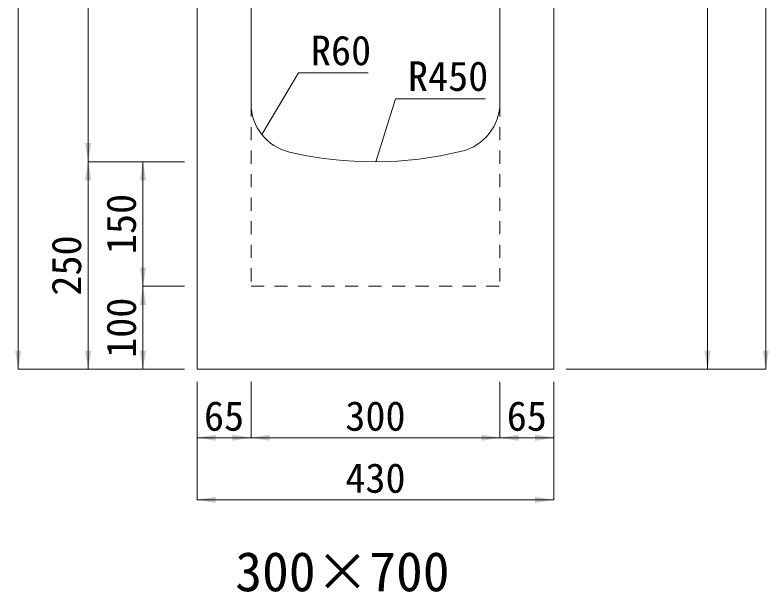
# Model space of a CAD drawing. Units: millimetres at full size. Extents: x -3301 to 90699, y 107523 to 139162.
# Drawn here: x 6152 to 7061, y 116686 to 117381 of the extents above; entities that cross this region are included whole.
import ezdxf
from ezdxf.enums import TextEntityAlignment as Align

# ---------------------------------------------------------------- set-up
doc = ezdxf.new("R2010")
doc.units = ezdxf.units.MM
doc.header["$LTSCALE"] = 21
doc.linetypes.add('USER1', pattern=[1.35, 0.75, -0.6])
for name, color, linetype, lineweight in [('0_2', 7, 'USER1', 9), ('寸法線', 7, 'Continuous', 9), ('引出線', 4, 'Continuous', 9), ('本体', 2, 'Continuous', 9), ('補助線', 8, 'Continuous', 13)]:
    doc.layers.add(name, color=color, linetype=linetype, lineweight=lineweight)
doc.styles.add('ＭＳ ゴシック', font='')
doc.styles.get('ＭＳ ゴシック').set_extended_font_data('MS Gothic')

# ---------------------------------------------------------------- blocks, each defined once
blk = doc.blocks.new('filled_arrow')
at = {"color": 0, "linetype": 'Continuous', "lineweight": -2}
blk.add_solid([(7.5, 1.25), (0, 0), (7.5, -1.25)], dxfattribs=at)

msp = doc.modelspace()

# ---------------------------------------------------------------- linework, layer by layer
at = {"layer": '寸法線'}
for p, q in [((7056.82, 118045.89), (7056.82, 116953.89)), ((6155.55, 116953.89), (6155.55, 117983.89)), ((6239.91, 117903.89), (6239.91, 117203.89)), ((6986.67, 117903.89), (6986.67, 116953.89)), ((6356.21, 117203.89), (6239.91, 117203.89)), ((6239.91, 117203.89), (6239.91, 116953.89)), ((6356.21, 117203.89), (6239.91, 117203.89)), ((6305.95, 117053.89), (6305.95, 117203.89)), ((6356.21, 117203.89), (6305.95, 117203.89)), ((6305.95, 116953.89), (6305.95, 117053.89)), ((6356.21, 117053.89), (6305.95, 117053.89)), ((6356.21, 117053.89), (6305.95, 117053.89)), ((6356.21, 116953.89), (6155.55, 116953.89)), ((6356.21, 116953.89), (6239.91, 116953.89)), ((6356.21, 116953.89), (6305.95, 116953.89)), ((6816.21, 116953.89), (6986.67, 116953.89)), ((6939.89, 116953.89), (7056.82, 116953.89)), ((6371.21, 116938.89), (6371.21, 116871.43)), ((6371.21, 116938.89), (6371.21, 116796.7)), ((6436.21, 116938.89), (6436.21, 116871.43)), ((6436.21, 116938.89), (6436.21, 116871.43)), ((6736.21, 116938.89), (6736.21, 116871.43)), ((6736.21, 116938.89), (6736.21, 116871.43)), ((6801.21, 116938.89), (6801.21, 116871.43)), ((6801.21, 116938.89), (6801.21, 116796.7)), ((6371.21, 116871.43), (6436.21, 116871.43)), ((6436.21, 116871.43), (6736.21, 116871.43)), ((6736.21, 116871.43), (6801.21, 116871.43)), ((6371.21, 116796.7), (6801.21, 116796.7))]:
    msp.add_line(p, q, dxfattribs=at)
at = {"layer": '引出線'}
for points in [[(6449.23, 117236.65), (6493.4, 117310.82), (6577.3, 117310.82)], [(6586.56, 117203.9), (6610.38, 117279.85), (6718.66, 117279.85)]]:
    msp.add_lwpolyline(points, dxfattribs=at)
at = {"layer": '本体', "lineweight": 20}
for p, q in [((6371.21, 117903.89), (6371.21, 116953.89)), ((6801.21, 116953.89), (6801.21, 117903.89)), ((6371.21, 116953.89), (6801.21, 116953.89))]:
    msp.add_line(p, q, dxfattribs=at)
at = {"layer": '本体', "lineweight": 13}
for p, q in [((6436.21, 117903.89), (6436.21, 117273.97)), ((6736.21, 117903.89), (6736.21, 117274.88))]:
    msp.add_line(p, q, dxfattribs=at)
at = {"layer": '本体', "linetype": 'USER1'}
for p, q in [((6436.21, 117273.97), (6436.21, 117053.89)), ((6736.21, 117273.97), (6736.21, 117053.89)), ((6436.21, 117053.89), (6736.21, 117053.89))]:
    msp.add_line(p, q, dxfattribs=at)
at = {"layer": '本体', "lineweight": 13}
for centre, radius, start, end in [((6496.21, 117273.97), 60, 180, 256.94502), ((6676.21, 117274.88), 60, 283.62997, 0), ((6584.3, 117653.89), 450, 256.94502, 283.62997)]:
    msp.add_arc(centre, radius, start, end, dxfattribs=at)
at = {"layer": '補助線'}
msp.add_line((6586.21, 117203.89), (6586.21, 117204.04), dxfattribs=at)

# ---------------------------------------------------------------- block references
at = {"layer": '寸法線', "xscale": 3, "yscale": 3}
for p, rotation in [((6239.91, 117203.89), 90), ((6239.91, 117203.89), 270), ((6305.95, 117203.89), 270), ((6305.95, 117053.89), 90), ((6305.95, 117053.89), 270), ((6155.55, 116953.89), 90), ((6239.91, 116953.89), 90), ((6305.95, 116953.89), 90), ((6986.67, 116953.89), 90), ((7056.82, 116953.89), 90), ((6436.21, 116871.43), 180), ((6736.21, 116871.43), 180), ((6801.21, 116871.43), 180), ((6801.21, 116796.7), 180)]:
    msp.add_blockref('filled_arrow', p, dxfattribs=dict(at, rotation=rotation))
for p in [(6371.21, 116871.43), (6436.21, 116871.43), (6736.21, 116871.43), (6371.21, 116796.7)]:
    msp.add_blockref('filled_arrow', p, dxfattribs=at)
at = {"layer": '引出線', "xscale": 0.12, "yscale": 0.12}
for p, rotation in [((6449.23, 117236.65), 59.2), ((6586.56, 117203.9), 72.6)]:
    msp.add_blockref('filled_arrow', p, dxfattribs=dict(at, rotation=rotation))

# ---------------------------------------------------------------- texts
at = {"layer": '0_2', "style": 'ＭＳ ゴシック'}
msp.add_text('300×700', height=47.47, dxfattribs=at).set_placement((6546.4, 116710.24), align=Align.MIDDLE_CENTER)
at = {"layer": '寸法線', "style": 'ＭＳ ゴシック'}
for s, p in [('150', (6279.7, 117128.89)), ('250', (6213.66, 117078.89)), ('100', (6279.7, 117003.89))]:
    msp.add_text(s, height=35.6, rotation=90, dxfattribs=at).set_placement(p, align=Align.MIDDLE_CENTER)
for s, p in [('65', (6403.71, 116897.68)), ('300', (6586.21, 116897.68)), ('65', (6768.71, 116897.68)), ('430', (6586.21, 116822.95))]:
    msp.add_text(s, height=35.6, dxfattribs=at).set_placement(p, align=Align.MIDDLE_CENTER)
at = {"layer": '引出線', "style": 'ＭＳ ゴシック'}
for s, p in [('R60', (6508.4, 117355.82)), ('R450', (6625.38, 117324.85))]:
    msp.add_text(s, height=35.6, dxfattribs=at).set_placement(p, align=Align.TOP_LEFT)

doc.saveas('drawing.dxf')
